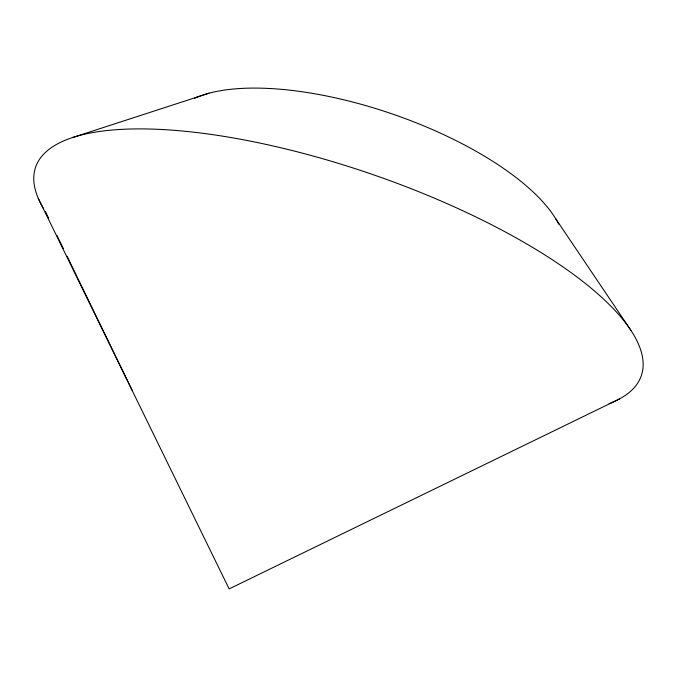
<?xml version="1.0" encoding="UTF-8"?>
<svg xmlns="http://www.w3.org/2000/svg" width="677" height="677" viewBox="0 0 677 677"><rect width="100%" height="100%" fill="white"/><g stroke="black" fill="none" stroke-linecap="round" stroke-linejoin="round"><path stroke-width="1.02" d="M619.43 398.973L229.139 588.914L38.259 198.327M72.583 137.533L209.015 93.206M555.724 218.756L630.913 330.368M45.384 211.562L48.617 218.214M56.893 235.257L63.376 248.611M67.065 256.211L132.1 390.172M194.595 98.267A207.365 78.981 19 0 1 393.286 114.303A207.365 78.981 19 0 1 558.762 224.172M43.582 208.668A320.297 102.777 19 0 1 372.308 174.395A320.297 102.777 19 0 1 609.105 403.653"/></g></svg>
